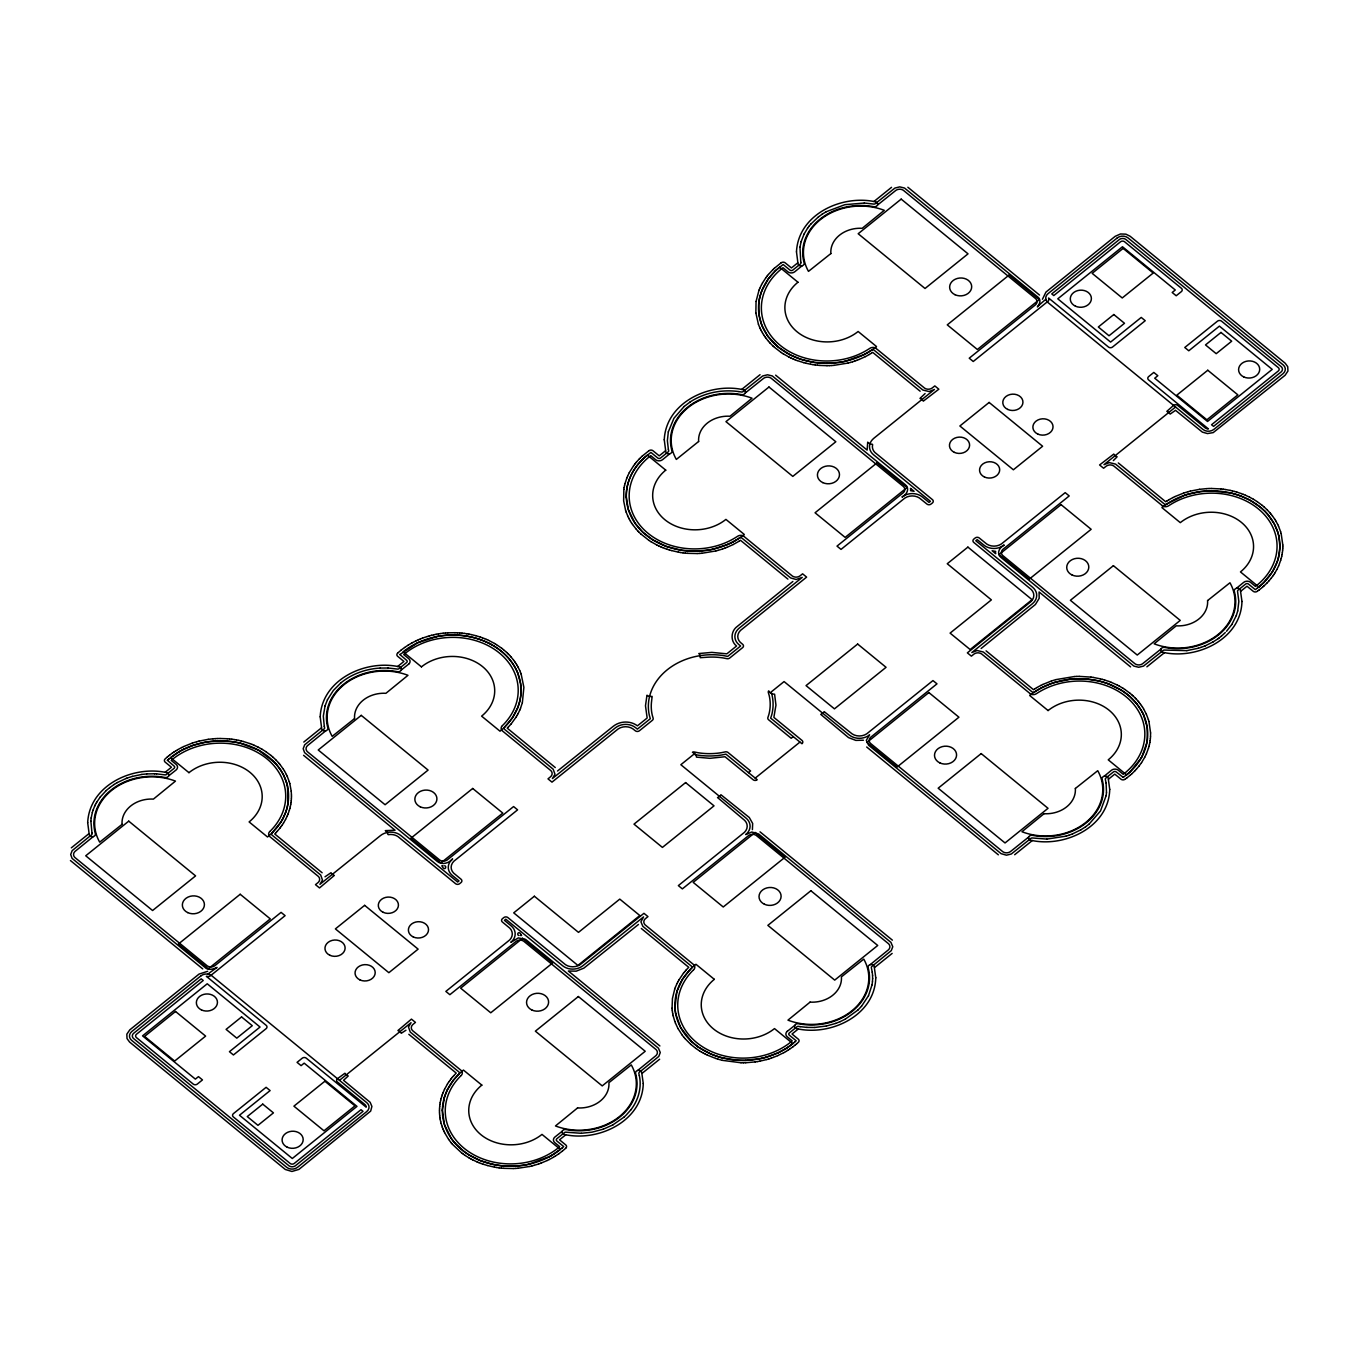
<?xml version="1.0" encoding="UTF-8"?>
<svg xmlns="http://www.w3.org/2000/svg" width="1356" height="1356" viewBox="0 0 1356 1356"><rect width="100%" height="100%" fill="white"/><g stroke="black" fill="none" stroke-linecap="round" stroke-linejoin="round"><path stroke-width="1.5" d="M872.637 978.54L872.569 975.371M872.637 978.557L872.467 981.727M291.387 798.803L291.455 796.989M439.48 1110.072L439.564 1108.242M442.361 1110.089L444.412 1097.292M1150.515 736.715L1150.583 732.969M1282.742 548.807L1282.81 546.976M90.869 821.126L91.971 832.974M90.869 821.109L91.174 817.956M1106.496 792.514L1106.089 782.988M291.252 800.735L291.387 798.904M439.564 1108.14L439.7 1106.327M520.874 694.831L520.619 683.797L517.721 673.034M758.716 303.524L758.953 314.558L761.852 325.338M1150.38 738.63L1150.515 736.817M1282.59 550.722L1282.742 548.909M1106.496 792.531L1106.123 795.684M872.467 981.727L872.027 984.897M288.15 802.481L287.455 785.955M291.015 802.65L291.235 800.837M439.717 1106.225L439.937 1104.411M520.874 694.865L519.992 700.34M623.845 489.414L623.641 500.839L625.574 510.297M756.055 301.507L755.851 312.931M758.716 303.507L759.58 298.015M1147.278 740.376L1147.244 727.494M1150.142 740.545L1150.363 738.732M1282.369 552.638L1282.59 550.824M799.972 247.165L800.769 262.2M91.174 817.939L92.344 812.43M799.972 247.148L801.125 241.656M288.15 802.498L287.048 807.956M290.709 804.566L290.998 802.752M439.937 1104.309L440.225 1102.496M623.862 489.313L624.15 487.499M756.072 301.405L759.021 290.184M1146.99 742.207L1147.278 740.393M1149.837 742.461L1150.125 740.647M1282.064 554.553L1282.352 552.74M1106.123 795.701L1100.496 810.973L1089.139 824.058M872.01 984.914L868.501 995.711M290.337 806.464L290.692 804.667M440.259 1102.394L440.615 1100.58M624.167 487.397L624.523 485.601M910.469 490.635L914.08 491.313L910.486 488.363A5.288 4.288 -2.8 0 1 910.554 488.804L910.571 489.414M995.728 551.417L992.117 550.739L995.711 553.689A5.288 4.288 -2.8 0 1 995.66 553.248L995.643 552.638M1146.99 742.24L1142.04 756.479M1149.464 744.376L1149.82 742.563M1281.691 556.469L1282.047 554.655M668.322 431.903L667.372 440.632L668.355 449.328M668.322 431.903L673.932 418.275L684.153 406.478M1237.706 610.929L1238.842 601.437L1237.57 591.555A1.915 1.559 -2.8 0 1 1238.113 590.114L1245.672 584.012A1.915 1.559 -2.8 0 1 1248.384 583.995L1255.3 589.64L1257.182 588.284M289.879 808.362L290.32 806.566M519.992 700.374L517.806 707.544M522.382 702.561L523.874 687.339L521.162 674.135M440.632 1100.479L441.073 1098.699M624.54 485.499L624.98 483.702M759.597 297.998L761.784 290.811M1149.007 746.275L1149.447 744.478M1278.403 557.96L1279.928 546.96L1278.793 535.942M1281.234 558.35L1281.657 556.57M1237.706 610.946L1236.299 615.59M287.048 807.99L285.963 811.566M289.353 810.244L289.862 808.464M522.348 702.662L520.551 708.171M441.09 1098.597L441.598 1096.801M625.014 483.6L626.794 478.092M676.898 991.49L674.949 1007.983M1148.481 748.156L1148.99 746.359M1278.403 557.977L1277.301 561.553M1280.691 560.248L1281.2 558.452M92.344 812.43L93.072 810.108M325.067 705.866L323.321 716.121L324.287 726.409M801.125 241.639L804.108 234.029M325.067 705.849L327.44 699.764M289.32 810.346L288.065 813.973M441.632 1096.716L442.209 1094.936M444.412 1097.258L447.175 1090.207M674.712 989.134L672.44 998.508L672.067 1008.118M676.915 991.473L682.475 979.303L689.831 969.879M752.41 829.635L752.665 823.465L749.292 817.515L720.917 794.735A6.238 5.068 -2.8 0 1 717.494 797.498L744.698 820.414A11.509 9.339 -2.8 0 1 744.495 832.279L678.356 885.604L682.356 888.892L748.851 835.381A5.763 4.661 -2.8 0 1 756.156 835.347L888.638 943.827A5.763 4.661 -2.8 0 1 888.536 949.759L870.196 964.658M1148.447 748.258L1146.43 753.716M1280.657 560.333L1278.657 565.808M93.072 810.108L94.598 806.312M285.947 811.583L282.912 818.583M442.242 1094.834L442.887 1093.089M674.746 989.049L675.39 987.287M1277.301 561.587L1272.318 571.944M1236.282 615.607L1231.824 624.489M287.303 815.804L288.014 814.075M517.789 707.578L512.399 717.799L504.669 727.053M519.806 710.019L520.518 708.273M626.845 477.99L627.557 476.261M759.055 290.082L759.784 288.353M761.784 290.794L768.31 278.929M442.92 1092.987L444.48 1089.427M675.424 987.185L676.966 983.642M287.269 815.905L285.574 819.414M519.755 710.103L518.077 713.629M627.608 476.159L629.286 472.651M759.818 288.252L761.513 284.743M1146.396 753.8L1144.701 757.326M1278.606 565.893L1276.928 569.418M94.598 806.295L95.31 804.803M327.457 699.747L333.339 690.492L340.78 682.983M868.501 995.711L861.501 1006.305M444.514 1089.343L447.395 1084.122M447.175 1090.173L453.379 1080.24M677.017 983.541L677.881 981.846M168.703 775.852L176.212 769.886A4.865 3.949 -2.8 0 0 176.212 764.462L171.212 760.377L172.568 759.258A66.698 54.104 -2.8 0 1 264.522 756.953A66.698 54.104 -2.8 0 1 269.963 831.381M401.207 670.05L408.715 664.084M745.275 392.969L763.784 378.205A5.763 4.661 -2.8 0 1 771.072 378.154L903.554 486.651A5.763 4.661 -2.8 0 1 903.452 492.567L837.008 546.112L841.025 549.4L904.842 498.076A11.509 9.339 -2.8 0 1 919.436 498.008L926.962 504.093A2.881 2.339 -2.8 0 0 931.03 504.059L932.403 502.957A2.881 2.339 -2.8 0 0 932.453 499.652L874.891 452.446A11.509 9.339 -2.8 0 1 872.637 444.7L872.332 444.243A6.238 5.068 -2.8 0 1 867.704 442.175L867.128 450.073L775.632 375.154M877.502 205.061L895.994 190.281A5.763 4.661 -2.8 0 1 903.299 190.247L1035.781 298.744A5.763 4.661 -2.8 0 1 1035.679 304.659L969.235 358.204L973.235 361.493L1047.968 301.32A2.881 2.339 -2.8 0 0 1048.764 299.1L1048.595 298.015L1108.479 347.051A2.881 2.339 -2.8 0 0 1112.547 347.034L1145.227 320.711L1141.227 317.423L1110.598 342.085L1057.782 298.829L1122.48 246.741L1175.279 289.998L1172.194 292.489L1176.194 295.761L1181.364 291.608A2.881 2.339 -2.8 0 0 1181.415 288.303L1124.599 241.775A2.881 2.339 -2.8 0 0 1120.531 241.792L1053.782 295.557L1051.764 293.913L1119.564 239.351A4.797 3.882 -2.8 0 1 1125.649 239.317L1281.403 366.849A4.797 3.882 -2.8 0 1 1281.318 371.781L1213.552 426.377L1211.552 424.75L1278.301 370.985A2.881 2.339 -2.8 0 0 1278.352 367.679L1221.536 321.152A2.881 2.339 -2.8 0 0 1217.468 321.169L1184.771 347.492L1188.788 350.78L1219.4 326.118L1272.216 369.374L1207.535 421.462L1154.719 378.205L1157.821 375.714L1153.803 372.425L1148.651 376.595A2.881 2.339 -2.8 0 0 1148.583 379.9L1208.416 428.92A4.797 3.882 -2.8 0 1 1205.399 428.055L1177.635 405.359A2.881 2.339 -2.8 0 0 1173.567 405.376L1166.804 411.393A6.238 5.068 -2.8 0 1 1170.126 414.105L1175.516 410.326L1202.382 432.123L1207.45 433.564L1213.196 432.615L1285.098 375.273L1287.929 371.069L1287.742 366.696L1285.217 363.239L1130.124 236.249L1125.887 234.164L1120.497 233.978L1115.191 236.317L1045.934 292.099L1042.442 299.252M562.248 1131.209L554.74 1137.176A4.865 3.949 -2.8 0 0 554.74 1142.6L559.723 1146.684L558.384 1147.803A66.698 54.104 -2.8 0 1 466.43 1150.091A66.698 54.104 -2.8 0 1 460.989 1075.681M794.735 1025.424L787.243 1031.374M1028.712 837.008L1010.22 851.771A5.763 4.661 -2.8 0 1 1002.915 851.805L870.433 743.325A5.763 4.661 -2.8 0 1 870.535 737.393L936.979 683.848L932.962 680.576L866.738 733.833A11.509 9.339 -2.8 0 1 852.144 733.901L824.143 711.612A6.238 5.068 -2.8 0 1 820.719 714.375L848.534 737.613L855.822 740.393L863.433 740.223M1160.922 649.1L1142.43 663.864A5.763 4.661 -2.8 0 1 1135.142 663.898L1002.643 555.418A5.763 4.661 -2.8 0 1 1002.745 549.485L1069.206 495.94L1065.189 492.652L1001.372 543.976A11.509 9.339 -2.8 0 1 986.761 544.061L979.252 537.976A2.881 2.339 -2.8 0 0 975.184 537.993L973.811 539.095A2.881 2.339 -2.8 0 0 973.744 542.4L1031.323 589.606A11.509 9.339 -2.8 0 1 1031.102 601.471L967.37 652.863L971.388 656.151L974.218 653.897A5.763 4.661 -2.8 0 1 981.524 653.863L1030.052 693.56M95.327 804.803L96.09 803.328M804.108 234.012L807.566 228.249M282.896 818.6L280.98 821.956M285.523 819.516L283.557 822.939M629.337 472.549L633.591 465.718M517.094 715.392L518.026 713.714M761.564 284.641L762.479 282.963M677.915 981.744L678.847 980.066M1141.108 758.174L1142.023 756.495M1144.65 757.411L1141.582 762.564M1276.877 569.503L1274.911 572.927M96.107 803.328L96.92 801.871M762.53 282.879L765.818 277.811M516.06 717.138L517.043 715.493M678.898 979.981L683.424 973.252M1141.091 758.207L1129.802 772.157M96.937 801.871L100.293 796.972M280.963 821.973L272.166 832.838M282.455 824.651L283.506 823.024M516.009 717.239L511.212 723.833M447.446 1084.02L448.497 1082.41M1272.301 571.961L1263.521 582.843M1273.793 574.639L1274.843 573.029M1231.807 624.506L1226.519 631.269M281.268 826.346L282.387 824.753M448.565 1082.308L449.684 1080.715M1141.515 762.648L1139.159 765.903M1272.623 576.334L1273.742 574.741M807.566 228.232L809.091 226.181M280.014 828.008L281.201 826.431M765.869 277.726L767.055 276.149M768.327 278.912L774.903 271.319M633.659 465.633L634.845 464.074M449.751 1080.63L450.921 1079.054M1271.369 577.995L1272.555 576.419M630.659 1110.089C638.252 1100.547 641.93 1087.682 639.337 1075.63M100.31 796.955L106.243 790.548M809.091 226.164L810.735 224.181M630.642 1110.106L625.997 1115.293M279.946 828.092L277.336 831.211M767.123 276.065L768.377 274.539M634.913 463.972L636.15 462.447M638.54 463.701C630.777 472.905 625.964 484.821 626.286 496.957M450.989 1078.969L452.243 1077.427M453.396 1080.224L458.955 1074.037A1.915 1.559 -2.8 0 0 458.887 1071.935L410.275 1032.069L408.478 1027.017L411.054 1022.678L339.475 1080.325M683.492 973.167L684.729 971.642M1271.301 578.08L1268.691 581.216M1139.091 765.987L1136.464 769.123M768.445 274.454L772.683 269.878M636.218 462.362L638.964 459.294M638.557 463.667L644.185 457.803M511.144 723.918L508.398 726.969M452.311 1077.342L453.616 1075.833M684.814 971.557L686.119 970.048M810.752 224.164L818.465 216.858M861.484 1006.305L857.856 1010.101M275.895 832.77L277.268 831.296M453.684 1075.766L456.226 1073.105L408.817 1034.289M686.187 969.964L688.729 967.303L641.32 928.487M1267.25 582.758L1268.606 581.283M1135.023 770.666L1136.396 769.208M167.398 760.326L174.144 766.123A1.915 1.559 -2.8 0 1 174.11 768.327L166.534 774.429A1.915 1.559 -2.8 0 1 164.754 774.852L156.533 773.869M639.049 459.209L640.456 457.786M275.827 832.855L274.726 833.957L322.135 872.772M508.314 727.053L507.229 728.155L555.265 767.547M689.865 969.845L691.458 968.252A1.915 1.559 -2.8 0 0 691.39 966.133L642.846 926.334L640.93 921.826L643.558 916.893L582.978 965.658A14.391 11.679 -2.8 0 1 562.638 965.76L505.805 919.232L504.432 920.351L511.127 925.826A14.391 11.679 -2.8 0 1 510.822 942.335L518.331 937.911L525.552 939.352L658.423 1048.171L660.27 1052.527L658.779 1056.443L639.422 1072.223A1.915 1.559 -2.8 0 0 638.879 1073.681L639.337 1075.63M1267.165 582.843L1264.182 585.758M1134.955 770.75L1131.972 773.666M1225.299 632.557L1221.366 636.15M772.767 269.793L774.242 268.403M774.937 271.302L776.412 269.895M397.732 653.033L397.511 653.236A2.881 2.339 -2.8 0 0 397.579 656.253L403.919 661.44L397.613 666.525M399.901 654.541L406.647 660.338A1.915 1.559 -2.8 0 1 406.614 662.542L399.037 668.627A1.915 1.559 -2.8 0 1 397.24 669.067L388.053 668.016M640.54 457.701L642.015 456.311M272.149 832.872L271.997 833.008A1.915 1.559 -2.8 0 0 272.064 835.126L320.677 874.993L322.474 880.044L319.914 884.349L380.46 835.601A14.391 11.679 -2.8 0 1 400.817 835.499L457.633 882.027L459.006 880.908L452.328 875.451A14.391 11.679 -2.8 0 1 452.616 858.924C448.989 863.23 442.039 865.298 437.327 861.484L304.591 752.614L303.185 748.732L304.676 744.817L324.033 729.036A1.915 1.559 -2.8 0 0 324.576 727.579L324.287 726.426M504.652 727.07L504.483 727.223A1.915 1.559 -2.8 0 0 504.551 729.325L553.163 769.191L554.977 774.242L552.417 778.547L615.37 727.867A14.391 11.679 -2.8 0 1 635.727 727.765L637.388 729.121L650.321 718.714L649.388 715.544A62.393 50.596 -2.8 0 1 723.782 655.643L727.68 656.423L740.613 645.998L738.935 644.642A14.391 11.679 -2.8 0 1 739.24 628.116L802.227 577.385L796.108 579.487L790.65 577.944L741.969 538.146A1.915 1.559 -2.8 0 0 739.376 538.061L735.528 540.468M565.723 1148.227L565.961 1147.99A2.881 2.339 -2.8 0 0 565.859 1145.006L559.536 1139.82L565.842 1134.735M1263.504 582.86L1258.86 586.962M625.336 1115.92L624.031 1117.107M857.84 1010.118L845.28 1019.153M106.26 790.531L109.683 787.65M166.839 757.394L164.991 759.072A2.881 2.339 -2.8 0 0 165.093 762.055L171.415 767.242L165.11 772.31M167.415 760.309L168.958 758.953M774.327 268.319L781.022 262.911M776.429 269.878L783.141 264.505L790.04 270.149A1.915 1.559 -2.8 0 0 792.751 270.132L800.328 264.047A1.915 1.559 -2.8 0 0 800.871 262.589L800.769 262.2M397.817 652.948L401.02 650.202M399.918 654.507L417.614 642.778L436.7 636.591M642.1 456.226L648.812 450.836M644.202 457.786L650.914 452.412L657.813 458.057A1.915 1.559 -2.8 0 0 660.525 458.04L668.101 451.955A1.915 1.559 -2.8 0 0 668.644 450.497L668.355 449.345M561.994 1148.108L563.706 1146.583L556.808 1140.938A1.915 1.559 -2.8 0 1 556.841 1138.735L564.418 1132.633A1.915 1.559 -2.8 0 1 566.198 1132.209L581.283 1133.294M565.638 1148.312L562.435 1151.058M1262.572 587.182L1264.097 585.826M794.497 1042.306L796.192 1040.781L789.294 1035.137A1.915 1.559 -2.8 0 1 789.345 1032.933L796.921 1026.831A1.915 1.559 -2.8 0 1 798.701 1026.407L800.125 1026.645M796.599 1043.866L798.464 1042.188A2.881 2.339 -2.8 0 0 798.362 1039.205L792.04 1034.018L798.345 1028.95M1129.785 772.174L1123.277 777.412M1130.362 775.09L1131.887 773.734M624.031 1117.124L612.793 1124.955M684.17 406.478L689.967 402.105M166.941 757.326L168.517 756.004M168.975 758.936L179.331 751.597M561.977 1148.125L551.621 1155.465M1262.487 587.267L1259.182 589.928M794.48 1042.323L787.768 1047.391M794.938 1045.256L796.514 1043.934M1130.26 775.174L1126.955 777.836M340.78 682.983C351.814 673.83 365.967 668.898 380.189 668.067M1221.349 636.167L1219.23 637.845M1089.139 824.075L1085.546 826.821M71.309 847.856L88.954 833.652M797.735 262.861L791.429 267.946L785.09 262.759A2.881 2.339 -2.8 0 0 781.412 262.657L781.124 262.844M873.908 201.536L891.536 187.331M303.795 742.054L321.44 727.85M665.525 450.768L659.219 455.853L652.88 450.667A2.881 2.339 -2.8 0 0 649.202 450.565L649.049 450.667M741.681 389.443L760.038 374.697M1175.567 407.02L1103.987 464.667L1109.344 462.599L1115.564 464.108L1164.245 503.924A1.915 1.559 -2.8 0 0 1166.838 503.991L1184.686 495.245M748.529 772.632L750.597 770.971L728.003 752.478A2.881 2.339 -2.8 0 0 725.29 751.868L721.494 752.665A59.511 48.257 -2.8 0 1 698.289 752.783L694.509 752.021A2.881 2.339 -2.8 0 0 692.424 752.258L692.696 752.461A6.238 5.068 -2.8 0 1 696.459 757.123L709.934 758.326L725.019 756.733L753.156 779.768A2.881 2.339 -2.8 0 0 757.224 779.751L725.935 754.139L722.002 754.953A62.393 50.596 -2.8 0 1 697.679 755.072L693.78 754.292L680.848 764.716L746.02 818.075A14.391 11.679 -2.8 0 1 745.732 834.601L751.766 832.008L758.614 833.974L890.926 942.369L892.773 946.742L891.265 950.641L871.908 966.438A1.915 1.559 -2.8 0 0 871.383 967.879L872.247 972.184M793.26 736.613L791.192 738.274L768.615 719.782A2.881 2.339 -2.8 0 1 767.886 717.561L768.886 714.493A59.511 48.257 -2.8 0 0 769.225 695.645L768.344 692.577A2.881 2.339 -2.8 0 1 768.632 690.882L768.903 691.102A6.238 5.068 -2.8 0 0 774.598 694.204L775.954 705.154L773.869 717.392L802.006 740.427A2.881 2.339 -2.8 0 1 801.955 743.732L770.666 718.121L771.717 714.934A62.393 50.596 -2.8 0 0 772.056 695.17L771.14 692.001L784.073 681.576L849.246 734.952A14.391 11.679 -2.8 0 0 869.603 734.85L866.298 740.342L868.721 745.308L1001.084 853.653L1006.457 855.195L1011.288 854.009L1030.882 838.415A1.915 1.559 -2.8 0 1 1032.662 837.991L1046.764 839.093M755.224 778.107L799.955 742.088M1207.603 600.555L1229.96 582.775A56.155 45.545 -2.8 0 1 1217.993 634.54A56.155 45.545 -2.8 0 1 1154.142 643.829L1176.228 625.828A28.73 23.306 -2.8 0 0 1207.569 600.555M1236.384 588.335L1243.672 582.368A4.865 3.949 -2.8 0 1 1250.402 582.216L1255.453 586.419L1256.842 585.334A66.698 54.104 -2.8 0 0 1260.436 510.687A66.698 54.104 -2.8 0 0 1168.838 505.652A4.932 4 -2.8 0 1 1162.194 505.737M641.998 1073.41L659.643 1059.206M1146.888 666.83L1164.533 652.626M1240.689 591.284L1246.995 586.216L1253.334 591.385A2.881 2.339 -2.8 0 0 1257.012 591.487L1257.3 591.301M1044.001 813.736L1021.932 831.736A56.155 45.545 -2.8 0 0 1085.766 822.448A56.155 45.545 -2.8 0 0 1097.733 770.7L1075.376 788.463M874.501 967.608L892.146 953.404M1014.661 854.738L1032.306 840.534M1108.479 779.192L1114.768 774.123L1121.107 779.293A2.881 2.339 -2.8 0 0 1124.785 779.395L1125.09 779.208M168.602 755.936L170.246 754.648M401.105 650.134L404.512 647.558M1257.198 588.267L1258.843 586.979A69.58 56.444 -2.8 0 0 1260.266 507.11L1249.876 500.144L1240.011 495.703M562.35 1151.125L558.926 1153.702M793.209 1046.612L794.836 1045.323M818.482 216.858L822.177 214.197M109.7 787.633L114.158 784.48M1219.23 637.845L1217.756 638.913M170.331 754.58L172.026 753.36M1257.402 591.233L1259.08 589.996M1125.175 779.141L1126.87 777.903M793.107 1046.679L789.599 1049.171M1217.756 638.93L1213.095 641.913M1085.529 826.838L1080.885 829.821M172.11 753.292L173.856 752.088M404.613 647.49L408.224 645.1M558.841 1153.77L555.231 1156.159M1123.26 777.429L1116.174 771.903A1.915 1.559 -2.8 0 0 1113.462 771.92L1105.886 778.022A1.915 1.559 -2.8 0 0 1105.343 779.463L1106.089 782.988M822.194 214.18L826.143 211.773M689.967 402.088C704.239 392.681 722.07 389.206 738.918 391.596M173.941 752.038L175.721 750.885M871.349 353.272L872.722 352.391L920.131 391.206M739.139 541.18L740.512 540.298L787.904 579.114M1167.075 500.889L1165.702 501.754L1118.293 462.938M1034.848 688.797L1033.475 689.662L986.083 650.846M1036.611 690.611L1034.611 691.899A1.915 1.559 -2.8 0 1 1032.018 691.831L983.337 652.016L977.134 650.524L971.811 652.558L1032.34 603.793A14.391 11.679 -2.8 0 0 1032.645 587.267L975.812 540.739L977.184 539.637L983.88 545.112A14.391 11.679 -2.8 0 0 1004.22 545.01C999.491 546.909 996.118 553.892 1000.965 557.435L1133.904 666.101L1138.667 667.271L1143.498 666.101L1163.109 650.507A1.915 1.559 -2.8 0 1 1164.889 650.083L1186.805 650.626M785.971 1048.544L787.751 1047.408M787.717 1050.375L789.497 1049.222M114.175 784.463L117.345 782.565M175.822 750.834L177.653 749.732M867.755 352.56L871.586 350.153A1.915 1.559 -2.8 0 1 874.179 350.238L922.86 390.036L929.08 391.545L934.437 389.477L873.857 438.259A14.391 11.679 -2.8 0 0 873.569 454.785L930.402 501.313L929.013 502.432L922.334 496.957A14.391 11.679 -2.8 0 0 901.977 497.059C906.639 495.126 910.181 488.296 905.266 484.651L772.293 375.951L767.53 374.781L762.716 375.968L743.105 391.545A1.915 1.559 -2.8 0 1 741.325 391.986L738.918 391.596M869.433 354.425L871.264 353.323M408.326 645.032L412.105 642.829M739.037 541.247L733.24 544.502M1167.177 500.822L1168.991 499.72M1034.95 688.729L1036.781 687.628M1036.628 690.594L1042.272 687.424M553.299 1157.329L555.129 1156.227M785.938 1048.561L778.327 1052.697M785.802 1051.527L787.616 1050.425M1213.095 641.913L1205.501 645.676M1080.868 829.821L1072.41 833.957M867.721 352.577L863.925 354.628M869.332 354.492L865.45 356.594M177.755 749.665L181.619 747.58M179.348 751.58L183.145 749.529M733.647 541.536L735.511 540.485M1169.092 499.669L1172.974 497.567M1036.882 687.577L1040.747 685.475M549.722 1156.515L551.587 1155.465M553.197 1157.38L549.333 1159.482M783.836 1052.629L785.7 1051.595M826.143 211.773L844.856 204.688L864.331 203.027M117.362 782.548L125.905 778.547M612.776 1124.955L603.25 1129.192M845.263 1019.153L840.195 1021.627M412.224 642.778L416.173 640.778M731.715 542.536L733.613 541.536M549.705 1156.532L528.959 1164.211M783.734 1052.697L777.683 1055.629M863.908 354.645L845.093 361.323M865.348 356.645L859.196 359.425M181.738 747.512L183.67 746.58M183.179 749.512L193.332 745.258M731.681 542.553L727.731 544.4M733.138 544.553L726.986 547.332M1173.076 497.516L1175.025 496.567M1040.866 685.424L1042.798 684.475M1042.306 687.424L1050.358 683.899M547.282 1160.482L549.214 1159.533M416.275 640.727L418.258 639.829M183.789 746.512L192.23 743.122M1175.127 496.516L1183.568 493.109M1042.917 684.424L1051.358 681.017M778.31 1052.714L765.835 1057.324M547.163 1160.533L540.908 1163.16M840.178 1021.644L835.754 1023.39M418.377 639.778L420.377 638.93M727.714 544.417L712.866 549.231M777.581 1055.68L773.412 1057.358M1204.62 646.049L1205.501 645.693M1204.603 646.049L1201.026 647.371M1072.393 833.957L1068.816 835.296M857.043 360.255L859.077 359.476M420.496 638.896L422.547 638.1M724.816 548.163L726.867 547.383M125.922 778.53L126.803 778.208M126.82 778.191L132.295 776.412M854.856 361.035L856.924 360.306M422.648 638.066L426.937 636.608M722.629 548.943L724.714 548.214M1050.392 683.899L1052.459 683.153M771.225 1058.138L773.293 1057.409M538.722 1163.94L540.79 1163.194M835.737 1023.39L826.431 1026M603.234 1129.192L592.013 1132.158L581.3 1133.294M1201.009 647.388L1198.263 648.253M1068.799 835.296L1066.053 836.16M802.057 265.81L794.752 271.776A4.865 3.949 -2.8 0 1 788.039 271.929L782.988 267.725L781.581 268.81A66.698 54.104 -2.8 0 0 778.005 343.458A66.698 54.104 -2.8 0 0 869.603 348.492A4.932 4 -2.8 0 1 876.23 348.424M852.636 361.764L854.738 361.069M669.83 453.718L662.542 459.684A4.865 3.949 -2.8 0 1 655.812 459.837L650.761 455.633L649.371 456.735A66.698 54.104 -2.8 0 0 645.778 531.366A66.698 54.104 -2.8 0 0 737.376 536.417A4.932 4 -2.8 0 1 744.003 536.332M722.511 548.994L718.172 550.333M192.349 743.088L196.688 741.732M193.366 745.258L206.434 741.986L220.028 740.817M325.762 730.799L307.422 745.698A5.763 4.661 -2.8 0 0 307.304 751.631L439.802 860.111A5.763 4.661 -2.8 0 0 447.09 860.077L513.585 806.566L517.585 809.854L453.853 861.246A11.509 9.339 -2.8 0 0 453.65 873.095L461.074 879.247A2.881 2.339 -2.8 0 1 461.023 882.553L459.65 883.671A2.881 2.339 -2.8 0 1 455.565 883.688L397.918 836.55A11.509 9.339 -2.8 0 0 388.409 834.652L387.85 834.398A6.238 5.068 -2.8 0 0 385.324 830.635L395.054 830.228L303.575 755.309M93.259 836.601L74.919 851.5A5.763 4.661 -2.8 0 0 74.817 857.433L207.298 965.913A5.763 4.661 -2.8 0 0 214.604 965.879L281.082 912.368L285.099 915.656L210.366 975.828A2.881 2.339 -2.8 0 1 207.638 976.456L206.349 976.32L266.183 1025.339A2.881 2.339 -2.8 0 1 266.132 1028.645L233.435 1054.968L229.435 1051.68L260.047 1027.034L207.231 983.778L142.549 1035.865L195.366 1079.122L198.468 1076.63L202.468 1079.901L197.315 1084.071A2.881 2.339 -2.8 0 1 193.247 1084.088L136.414 1037.56A2.881 2.339 -2.8 0 1 136.481 1034.255L203.231 980.49L201.213 978.846L133.464 1033.442A4.797 3.882 -2.8 0 0 133.38 1038.391L289.133 1165.923A4.797 3.882 -2.8 0 0 295.218 1165.889L363.001 1111.327L361.001 1109.683L294.252 1163.448A2.881 2.339 -2.8 0 1 290.184 1163.465L233.351 1116.937A2.881 2.339 -2.8 0 1 233.418 1113.632L266.098 1087.309L270.115 1090.58L239.487 1115.242L292.303 1158.499L356.984 1106.394L304.168 1063.155L301.083 1065.647L297.066 1062.358L302.219 1058.205A2.881 2.339 -2.8 0 1 306.303 1058.188L366.171 1107.174A4.797 3.882 -2.8 0 0 365.137 1104.716L337.407 1081.986A2.881 2.339 -2.8 0 1 337.474 1078.681L344.933 1073.24A6.238 5.068 -2.8 0 0 348.255 1075.969L343.543 1080.308L370.154 1102.309L371.9 1106.428L370.68 1111.089L298.913 1169.414L291.93 1171.465L285.302 1169.482L129.549 1042.001L127.023 1038.543L126.837 1034.17L129.769 1029.882L199.027 974.1L207.688 971.286M1183.686 493.075L1188.025 491.736M1184.703 495.245L1186.805 494.567M1051.476 680.983L1055.815 679.644M1052.493 683.153L1054.595 682.475M1104.157 776.242L1111.445 770.276A4.865 3.949 -2.8 0 1 1118.175 770.14L1123.226 774.327L1124.632 773.242A66.698 54.104 -2.8 0 0 1128.209 698.594A66.698 54.104 -2.8 0 0 1036.611 693.56A4.932 4 -2.8 0 1 1029.984 693.645M637.693 1070.46L656.033 1055.561A5.763 4.661 -2.8 0 0 656.135 1049.629L523.653 941.149A5.763 4.661 -2.8 0 0 516.348 941.183L449.87 994.694L445.853 991.405L509.585 940.013A11.509 9.339 -2.8 0 0 509.805 928.165L502.364 922.012A2.881 2.339 -2.8 0 1 502.432 918.707L503.805 917.588A2.881 2.339 -2.8 0 1 507.873 917.571L565.537 964.709A11.509 9.339 -2.8 0 0 580.131 964.641L643.947 913.317L647.965 916.605L645.168 918.876A5.763 4.661 -2.8 0 0 645.066 924.809L693.458 964.472A4.865 3.949 -2.8 0 1 693.764 969.676M769.005 1058.867L771.106 1058.172M538.603 1163.973L534.264 1165.312M850.398 362.425L852.517 361.798M427.055 636.574L429.191 635.947M1186.839 494.55L1200.026 491.635L1211.366 490.821M1054.629 682.458L1070.07 679.254M766.767 1059.528L768.886 1058.9M1198.246 648.253L1186.822 650.626M1066.036 836.16L1046.781 839.093M132.312 776.412L141.838 774.429M848.127 363.018L850.28 362.459M715.917 550.926L718.053 550.366M429.31 635.913L431.445 635.337M196.806 741.715L198.959 741.139M1188.161 491.703L1190.297 491.126M1055.934 679.61L1074.41 676.542M765.801 1057.341L761.462 1058.426M766.649 1059.561L759.902 1061.138M531.993 1165.923L534.145 1165.346M848.009 363.052L834.16 365.34M715.782 550.96L701.95 553.265M431.564 635.32L433.734 634.794M1190.415 491.092L1199.552 489.33M199.078 741.105L208.214 739.342M529.704 1166.465L531.874 1165.957M845.059 361.323L840.635 362.188M712.849 549.231L708.425 550.095M433.869 634.778L436.039 634.32M761.428 1058.426L745.698 1060.392M528.925 1164.228L524.518 1165.075M529.586 1166.482L518.026 1168.245M826.414 1026L814.77 1027.458M436.174 634.303L438.378 633.896M436.734 636.574C454.294 633.201 473.058 635.303 489.109 643.354M757.58 1061.562L759.784 1061.172M840.618 362.188L827.058 363.34M708.391 550.095L694.831 551.248L681.288 550.231M438.496 633.879L440.7 633.54M755.241 1061.918L757.462 1061.578M524.484 1165.092L517.738 1165.923M141.855 774.429L146.719 773.92M1199.687 489.313L1206.62 488.635M440.836 633.523L443.056 633.252M208.332 739.325L212.909 738.817M444.666 865.755C447.277 866.179 444.666 872.094 441.87 865.755A5.288 4.288 -2.8 0 0 442.395 865.806L443.158 865.823M518.789 935.504C516.195 935.064 518.755 929.199 521.585 935.504A5.288 4.288 -2.8 0 0 521.043 935.454L520.297 935.437M755.123 1061.934L745.8 1062.731M443.175 633.235L445.412 633.015M1070.104 679.254L1085.97 678.966L1099.292 681.051M831.804 365.527L834.042 365.357M699.577 553.434L701.815 553.265M445.548 632.998L447.785 632.845M213.045 738.8L215.282 738.647M517.721 1165.923L501.856 1165.804M515.67 1168.414L517.907 1168.262M146.736 773.92L154.567 773.784M380.205 668.067L388.036 668.016M829.431 365.628L831.669 365.527M1206.755 488.618L1208.993 488.516M697.204 553.536L699.459 553.434M447.904 632.828L454.887 632.71M1074.528 676.525L1076.783 676.441M215.401 738.63L217.655 738.528M513.297 1168.533L515.551 1168.431M814.753 1027.458L806.939 1027.39M827.058 365.679L829.313 365.628M1209.128 488.516L1211.366 488.482M697.086 553.536L687.746 553.333M1076.901 676.424L1079.156 676.39M217.774 738.528L220.028 738.495M745.664 1060.392L736.613 1060.206M743.427 1062.782L745.664 1062.731M513.178 1168.533L503.839 1168.33M827.024 363.34L813.498 362.323M826.94 365.679L819.973 365.425M1211.501 488.482L1220.807 488.923M1211.4 490.821L1231.519 493.143M1079.274 676.39L1090.936 677.102M220.147 738.495L227.113 738.732M220.062 740.817L233.571 741.834M741.054 1062.748L743.308 1062.782M455.006 632.71L457.26 632.794M740.935 1062.748L722.443 1060.358M154.584 773.784L156.516 773.869M864.348 203.027L873.535 204.061A1.915 1.559 -2.8 0 0 875.332 203.637L894.926 188.06L899.757 186.874L904.52 188.043L1037.459 296.727C1046.171 302.846 1027.356 314.778 1045.849 299.286M457.379 632.794L459.616 632.93M806.922 1027.39L800.142 1026.645M817.617 365.222L819.838 365.425M685.39 553.129L687.628 553.333M459.735 632.947L461.972 633.133M227.232 738.732L229.469 738.935M736.579 1060.206L721.121 1057.561M501.483 1168.126L503.703 1168.313M815.278 364.95L817.499 365.205M1220.942 488.94L1223.146 489.194M683.051 552.858L685.272 553.112M462.091 633.15L464.311 633.405M229.588 738.952L231.808 739.206M501.822 1165.787L492.957 1164.397M499.144 1167.855L501.364 1168.109M812.956 364.628L815.159 364.934M1223.282 489.211L1225.485 489.533M680.729 552.536L682.932 552.841M1091.055 677.119L1093.258 677.441M464.43 633.422L466.634 633.744M231.927 739.223L234.13 739.529M496.821 1167.516L499.025 1167.838M813.481 362.323L800.515 359.171L790.48 355.001M810.634 364.222L812.82 364.594M1225.604 489.55L1230.078 490.38M681.254 550.231L666.22 546.366L652.694 539.79M678.424 552.129L680.61 552.519M1093.377 677.458L1100.123 678.797M466.752 633.76L468.939 634.133M234.249 739.562L236.436 739.935M233.605 741.851L240.165 743.156M494.516 1167.126L496.703 1167.499M810.515 364.205L806.074 363.255M925.08 393.562L919.961 398.427A6.238 5.068 -2.8 0 1 923.3 401.156L938.827 389.206L934.826 385.918L931.996 388.155A5.763 4.661 -2.8 0 1 924.69 388.206L876.145 348.492M1113.344 460.582L1117.141 456.786A6.238 5.068 -2.8 0 1 1113.801 454.057L1099.597 464.955L1103.598 468.244L1106.445 465.989A5.763 4.661 -2.8 0 1 1113.734 465.955L1162.278 505.652M678.305 552.112L671.61 550.587M792.87 581.47L737.223 626.472C730.816 630.93 730.206 641.219 736.562 646.015L726.85 653.829L711.815 652.389L698.832 653.541A6.238 5.068 -2.8 0 1 700.188 657.694L705.747 657.321A59.511 48.257 -2.8 0 1 723.172 657.931L726.952 658.677A2.881 2.339 -2.8 0 0 729.681 658.05L742.613 647.643A2.881 2.339 -2.8 0 0 742.681 644.337L740.257 642.286A11.509 9.339 -2.8 0 1 740.478 630.438L806.617 577.114L802.599 573.825L799.769 576.063A5.763 4.661 -2.8 0 1 792.463 576.114L743.935 536.4M981.134 648.49L1035.408 604.505L1039.171 598.352L1039.086 591.996L1130.565 666.898M469.057 634.15L471.227 634.591M236.571 739.952L238.741 740.393M207.892 974.083C227.045 959.607 211.367 974.337 204.841 967.286L72.088 858.399L70.682 854.517L72.173 850.619L91.53 834.821A1.915 1.559 -2.8 0 0 92.072 833.381L91.971 832.991M494.381 1167.109L487.702 1165.584M1230.197 490.397L1232.35 490.889M471.346 634.608L475.753 635.676M238.859 740.41L240.995 740.901M492.923 1164.397L480.261 1160.567L468.786 1154.787M803.837 362.679L805.956 363.222M1232.468 490.923L1234.604 491.465M1231.553 493.143L1239.994 495.703M1100.258 678.831L1102.377 679.373M1099.326 681.051L1107.767 683.61M241.131 740.935L243.249 741.478M240.198 743.156L258.504 750.139M722.324 1060.324L717.985 1059.155M803.718 362.645L797.26 360.594M1234.723 491.499L1236.825 492.109M669.389 549.96L671.491 550.553M1102.496 679.407L1104.598 680.017M475.871 635.71L480.16 637.015M243.368 741.512L249.826 743.563M718.985 1056.951L721.087 1057.544M487.584 1165.55L483.295 1164.245M1236.926 492.143L1241.164 493.55M1104.716 680.051L1108.954 681.458M667.203 549.265L669.271 549.926M716.883 1056.273L718.951 1056.934M715.782 1058.46L717.866 1059.121M665.033 548.502L667.084 549.231M480.278 637.049L482.329 637.761M716.849 1056.273L710.747 1053.934M715.663 1058.409L707.34 1055.104M481.126 1163.499L483.177 1164.211M1241.282 493.601L1243.299 494.364M795.125 359.781L797.142 360.56M1109.072 681.509L1111.072 682.271M1107.801 683.627L1121.293 690.17M662.915 547.705L664.932 548.468M482.431 637.812L484.448 638.574M249.945 743.596L251.945 744.376M478.99 1162.685L481.007 1163.465M1243.418 494.415L1245.401 495.228M793.04 358.916L795.023 359.747M1111.191 682.322L1117.242 685.034M660.813 546.824L662.796 547.655M484.567 638.625L486.55 639.439M252.063 744.41L254.047 745.241M476.905 1161.821L478.888 1162.634M1245.503 495.279L1249.469 497.127M790.972 358.001L792.921 358.865M658.762 545.909L660.711 546.79M486.651 639.49L488.601 640.371M254.148 745.292L258.115 747.139M710.73 1053.934L699.527 1047.849M476.787 1161.77L472.837 1159.922M788.955 357.018L790.87 357.95M656.745 544.926L658.66 545.858M488.702 640.422L494.516 643.456M705.323 1054.12L707.239 1055.053M1249.571 497.177L1253.368 499.245M790.446 355.001L778.175 347.051L768.462 336.983M788.853 356.967L783.175 353.763M1117.361 685.085L1119.225 686.068M656.643 544.875L650.948 541.671M489.126 643.371L490.991 644.337M258.216 747.19L262.03 749.258M703.357 1053.087L705.222 1054.07M470.854 1158.888L472.719 1159.872M1119.327 686.119L1123.039 688.289M491.025 644.354C502.686 650.66 512.738 660.575 517.704 673M258.521 750.156L274.81 762.631M701.425 1052.002L703.255 1053.036M468.922 1157.804L470.752 1158.838M1253.469 499.296L1257.097 501.567M494.618 643.524L496.415 644.592M262.132 749.309L265.742 751.58M699.543 1050.866L701.323 1051.951M468.82 1157.753L465.21 1155.482M781.344 352.577L783.073 353.713M1123.141 688.356L1124.87 689.475M1121.31 690.187L1124.768 692.509M652.677 539.773L642.88 532.281L635.1 523.314M649.117 540.485L650.863 541.62M496.499 644.659L501.771 648.304M699.442 1050.815L695.916 1048.459M468.769 1154.77L463.65 1151.227M1257.182 501.635L1262.3 505.415M781.242 352.526L774.513 347.356M1124.972 689.543L1130.073 693.323M649.015 540.434L640.727 533.857M697.815 1046.663L699.493 1047.832M265.844 751.648L270.946 755.428M463.413 1154.244L465.108 1155.414M1124.785 692.526L1126.429 693.73M760.004 831.821L892.384 940.149M697.781 1046.646L691.475 1041.476M695.831 1048.391L690.882 1044.459M461.684 1152.973L463.328 1154.176M1126.446 693.747L1129.599 696.323M501.856 648.371L503.449 649.626M463.616 1151.21L454.802 1142.955M461.599 1152.888L452.463 1144.345M907.859 187.247L1039.527 295.066M1258.86 586.979L1240.469 571.927A43.189 35.036 -2.8 0 0 1241.35 522.348A43.189 35.036 -2.8 0 0 1180.296 522.653L1161.923 507.602A69.58 56.444 -2.8 0 1 1260.266 507.11L1264.775 511.178M866.687 747.003L998.355 854.822M659.88 1045.951L568.384 971.032L576.215 971.167L583.826 968.167L638.456 924.453M202.739 968.913L70.427 860.535M1262.385 505.483L1263.911 506.788M1130.158 693.391L1131.701 694.696M503.534 649.694L506.635 652.422M271.031 755.495L272.573 756.801M1263.995 506.856L1266.996 509.67M772.937 345.95L774.429 347.289M1131.785 694.764L1133.26 696.12M1129.616 696.357L1136.548 703.527M690.797 1044.391L684.966 1038.56M272.658 756.868L275.641 759.665M772.852 345.865L769.988 342.983M1133.345 696.187L1134.769 697.577M639.218 532.4L640.642 533.772M506.72 652.49L508.144 653.88M691.441 1041.459L680.661 1027.594M1267.08 509.737L1269.826 512.704M1264.792 511.212L1266.165 512.619M1134.853 697.645L1136.226 699.069M637.761 530.891L639.134 532.315M508.229 653.948L509.602 655.372M275.726 759.75L278.489 762.699M1266.182 512.653L1267.487 514.11M1136.294 699.154L1137.616 700.611M768.598 341.458L769.903 342.915M636.388 529.365L637.693 530.823M509.67 655.457L510.975 656.914M274.827 762.648L276.149 764.106M1269.894 512.788L1271.148 514.28M1267.504 514.127L1274.148 523.653L1277.827 532.332M1137.684 700.696L1138.938 702.188M768.53 341.373L766.021 338.271M636.303 529.281L632.608 524.535M511.059 656.999L513.568 660.101M683.644 1036.984L684.899 1038.476M278.556 762.784L279.811 764.275M276.166 764.123L280.845 770.361M453.531 1141.43L454.785 1142.922M451.141 1142.769L452.395 1144.261M1271.216 514.365L1272.403 515.89M1139.006 702.272L1140.193 703.798M1136.565 703.544L1141.922 711.561M682.39 1035.374L683.577 1036.899M279.878 764.36L283.37 769.208M453.514 1141.413L451.192 1138.311M451.073 1142.684L448.7 1139.515M1272.47 515.975L1274.725 519.195M1140.26 703.883L1141.379 705.442M767.327 335.407L768.445 336.966M764.835 336.627L765.954 338.186M513.619 660.186L514.755 661.745M682.322 1035.289L678.034 1028.611M1141.447 705.527L1142.498 707.12M767.31 335.39L761.869 325.355M763.699 334.949L764.767 336.542M635.083 523.297L628.387 509.737L626.286 496.974M631.489 522.857L632.54 524.45M514.805 661.83L515.873 663.406M451.175 1138.294L444.48 1124.717L442.361 1110.123M448.633 1139.43L444.615 1132.65M1274.776 519.297L1275.776 520.907M1142.566 707.205L1143.566 708.815M762.648 333.237L763.648 334.864M630.438 521.145L631.421 522.772M515.924 663.508L516.924 665.118M283.438 769.293L284.438 770.92M280.861 770.378L283.675 775.361M1275.827 520.992L1277.674 524.399M1143.617 708.917L1146.295 714.104M761.665 331.508L762.597 333.152M629.455 519.416L630.37 521.06M516.975 665.203L517.907 666.847M284.489 771.005L286.319 774.412M1141.938 711.595L1142.803 713.256M760.75 329.745L761.614 331.423M628.54 517.653L629.404 519.331M517.958 666.949L519.67 670.406M680.644 1027.577L675.627 1013.525M677.983 1028.526L675.508 1023.255M1277.725 524.501L1278.522 526.196M1142.803 713.273L1143.6 714.968M759.919 327.966L760.699 329.661M627.692 515.873L628.489 517.568M286.37 774.513L287.167 776.191M283.675 775.378L286.472 782.327M443.785 1130.87L444.582 1132.548M1278.555 526.281L1280.606 531.671M1146.345 714.188L1148.379 719.578M1143.617 714.985L1147.244 727.477M759.869 327.864L758.445 324.321M627.659 515.772L626.235 512.229M519.704 670.491L520.433 672.203M443.005 1129.056L443.734 1130.768M287.218 776.293L289.252 781.683M674.813 1021.424L675.474 1023.17M520.467 672.305L521.128 674.034M442.31 1127.226L442.971 1128.955M758.411 324.237L755.868 313.033M625.608 510.381L626.201 512.144M674.78 1021.339L673.186 1015.847M441.7 1125.378L442.276 1127.124M1280.623 531.772L1281.149 533.535M1277.827 532.349L1278.793 535.925M1148.413 719.68L1148.922 721.443M557.502 771.022L613.37 726.223C620.116 720.867 630.54 720.578 637.439 725.833L647.151 718.019L645.49 705.798L646.965 695.221A6.238 5.068 -2.8 0 0 652.134 696.408L651.626 700.916A59.511 48.257 -2.8 0 0 652.236 715.07L653.117 718.138A2.881 2.339 -2.8 0 1 652.321 720.358L639.405 730.765A2.881 2.339 -2.8 0 1 635.32 730.782L632.828 728.816A11.509 9.339 -2.8 0 0 618.217 728.884L551.994 782.141L547.994 778.869L550.773 776.581A5.763 4.661 -2.8 0 0 550.892 770.649L502.5 730.986A4.865 3.949 -2.8 0 1 502.195 725.782M441.158 1123.514L441.666 1125.277M405.953 1030.238L401.24 1033.289A6.238 5.068 -2.8 0 0 397.918 1030.56L411.444 1019.119L415.461 1022.39L412.665 1024.678A5.763 4.661 -2.8 0 0 412.563 1030.611L460.955 1070.274A4.865 3.949 -2.8 0 1 461.26 1075.477M324.999 876.807L331.034 872.705A6.238 5.068 -2.8 0 0 334.356 875.417L319.507 887.943L315.49 884.654L318.287 882.383A5.763 4.661 -2.8 0 0 318.389 876.451L269.997 836.788A4.865 3.949 -2.8 0 1 269.691 831.584M289.286 781.768L289.794 783.548M286.472 782.361L287.438 785.921M1281.166 533.637L1282.81 544.959M1148.956 721.545L1150.583 732.867M440.683 1121.632L441.124 1123.412M289.828 783.632L291.218 791.124M672.796 1013.949L673.169 1015.746M440.293 1119.751L440.666 1121.531M675.627 1013.491L674.949 1008.017M672.474 1012.051L672.779 1013.847M439.971 1117.852L440.276 1119.649M872.247 972.201L872.569 975.354M672.237 1010.135L672.457 1011.949M439.734 1115.937L439.954 1117.751M672.067 1008.22L672.22 1010.034M439.581 1114.022L439.734 1115.835M291.218 791.226L291.455 794.955M439.497 1112.09L439.564 1113.92M1282.81 545.061L1282.81 546.875M439.48 1110.174L439.497 1111.988M291.455 795.057L291.472 796.887M1075.342 788.463A28.73 23.306 -2.8 0 1 1044.001 813.702M502.466 725.579A66.698 54.104 -2.8 0 0 497.025 651.168A66.698 54.104 -2.8 0 0 405.071 653.456L403.715 654.575L408.715 658.66A4.865 3.949 -2.8 0 1 408.749 664.118M693.492 969.879A66.698 54.104 -2.8 0 0 698.916 1044.306A66.698 54.104 -2.8 0 0 790.87 1042.018L792.226 1040.883L787.243 1036.798A4.865 3.949 -2.8 0 1 787.192 1031.34M87.682 822.634L89.259 834.804A3.119 2.526 -2.8 0 0 92.971 836.669A3.119 2.526 -2.8 0 0 95.344 833.618A56.884 46.138 -2.8 0 1 165.025 777.496A3.119 2.526 -2.8 0 0 168.788 775.598A3.119 2.526 -2.8 0 0 166.517 772.581C133.21 765.14 89.445 785.09 87.682 822.634M320.186 716.832L321.745 729.003A3.119 2.526 -2.8 0 0 325.457 730.884A3.119 2.526 -2.8 0 0 327.847 727.816A56.884 46.138 -2.8 0 1 397.511 671.712A3.119 2.526 -2.8 0 0 401.291 669.813A3.119 2.526 -2.8 0 0 399.02 666.779C365.764 659.287 321.914 679.339 320.186 716.799M643.269 1083.58C642.269 1121.531 597.945 1142.074 564.418 1134.48A3.119 2.526 -2.8 0 1 562.147 1131.446A3.119 2.526 -2.8 0 1 565.927 1129.548A56.884 46.138 -2.8 0 0 635.608 1073.443A3.119 2.526 -2.8 0 1 637.981 1070.392A3.119 2.526 -2.8 0 1 641.693 1072.257L643.269 1083.58M664.254 439.751L665.83 451.921A3.119 2.526 -2.8 0 0 669.542 453.802A3.119 2.526 -2.8 0 0 671.915 450.734A56.884 46.138 -2.8 0 1 741.596 394.63A3.119 2.526 -2.8 0 0 745.359 392.731A3.119 2.526 -2.8 0 0 743.105 389.697C709.798 382.239 666.016 402.224 664.254 439.751M796.481 251.843L798.04 264.013A3.119 2.526 -2.8 0 0 801.752 265.895A3.119 2.526 -2.8 0 0 804.125 262.827A56.884 46.138 -2.8 0 1 873.806 206.722A3.119 2.526 -2.8 0 0 877.586 204.824A3.119 2.526 -2.8 0 0 875.315 201.79C841.991 194.366 798.26 214.265 796.481 251.843M875.773 977.795C874.806 1015.678 830.397 1036.306 796.921 1028.679A3.119 2.526 -2.8 0 1 794.65 1025.661A3.119 2.526 -2.8 0 1 798.43 1023.746A56.884 46.138 -2.8 0 0 868.111 967.642A3.119 2.526 -2.8 0 1 870.484 964.591A3.119 2.526 -2.8 0 1 874.196 966.455L875.773 977.795M1109.733 789.378C1108.784 827.262 1064.409 847.856 1030.899 840.279A3.119 2.526 -2.8 0 1 1028.628 837.245A3.119 2.526 -2.8 0 1 1032.408 835.33A56.884 46.138 -2.8 0 0 1102.089 779.225A3.119 2.526 -2.8 0 1 1104.462 776.174A3.119 2.526 -2.8 0 1 1108.174 778.039L1109.733 789.378M1241.96 601.471C1241.028 639.303 1196.636 659.948 1163.109 652.355A3.119 2.526 -2.8 0 1 1160.838 649.338A3.119 2.526 -2.8 0 1 1164.618 647.422A56.884 46.138 -2.8 0 0 1234.299 591.318A3.119 2.526 -2.8 0 1 1236.672 588.267A3.119 2.526 -2.8 0 1 1240.384 590.131L1241.96 601.471M122.04 824.38L99.683 842.161A56.155 45.545 -2.8 0 1 111.65 790.395A56.155 45.545 -2.8 0 1 175.483 781.107L153.414 799.108A28.73 23.306 -2.8 0 0 122.074 824.38M830.821 253.589L808.481 271.37A56.155 45.545 -2.8 0 1 820.448 219.604A56.155 45.545 -2.8 0 1 884.282 210.316L862.196 228.316A28.73 23.306 -2.8 0 0 830.872 253.589M128.735 821.143L85.733 855.789L152.584 910.52L195.586 875.891L128.735 821.143M901.181 199.112L858.179 233.741L925.029 288.489L968.031 253.843L901.181 199.112M354.543 718.578L332.186 736.359A56.155 45.545 -2.8 0 1 344.153 684.594A56.155 45.545 -2.8 0 1 407.986 675.305L385.918 693.306A28.73 23.306 -2.8 0 0 354.577 718.578M698.611 441.497L676.339 459.43A56.155 45.545 -2.8 0 1 688.221 407.512A56.155 45.545 -2.8 0 1 752.055 398.223L729.986 416.241A28.73 23.306 -2.8 0 0 698.645 441.497M361.238 715.358L318.236 749.987L385.087 804.735L428.089 770.089L361.238 715.358M768.971 387.019L725.952 421.648L792.802 476.397L835.821 441.751L768.971 387.019M240.198 894.265L178.263 944.132L208.349 968.76L270.285 918.893L240.198 894.265M1009.203 274.98L947.268 324.864L977.354 349.492L1039.289 299.608L1009.203 274.98M200.942 975.828L131.769 1031.526A7.678 6.221 -2.8 0 0 131.617 1040.323L286.709 1167.33A7.678 6.221 -2.8 0 0 297.574 1167.279L366.73 1111.581A7.678 6.221 -2.8 0 0 366.883 1102.767L211.79 975.778A7.678 6.221 -2.8 0 0 200.942 975.828M1117.208 237.961L1048.035 293.659A7.678 6.221 -2.8 0 0 1047.883 302.473L1202.992 429.462A7.678 6.221 -2.8 0 0 1213.84 429.411L1282.996 373.714A7.678 6.221 -2.8 0 0 1283.149 364.9L1128.056 237.91A7.678 6.221 -2.8 0 0 1117.208 237.961M175.534 1011.474L144.583 1036.408L174.653 1061.053L205.62 1036.103L175.534 1011.474M1123.124 248.402L1092.156 273.336L1122.243 297.964L1153.21 273.031L1123.124 248.402M472.702 788.463L410.766 838.33L440.853 862.975L502.788 813.091L472.702 788.463M876.993 462.888L815.058 512.771L845.144 537.4L907.062 487.533L876.993 462.888M364.645 905.35L335.39 928.894L388.867 972.693L418.123 949.132L364.645 905.35M989.134 402.444L959.878 425.987L1013.373 469.786L1042.611 446.243L989.134 402.444M241.571 1016.932L226.096 1029.39L236.791 1038.154L252.267 1025.695L241.571 1016.932M1113.801 314.524L1098.326 326.999L1109.022 335.763L1124.497 323.287L1113.801 314.524M262.742 1104.123L247.267 1116.581L257.962 1125.344L273.437 1112.869L262.742 1104.123M1220.993 332.44L1205.501 344.916L1216.196 353.679L1231.689 341.204L1220.993 332.44M534.366 896.231L513.721 912.859L577.91 965.421L639.829 915.537L619.777 899.113L578.487 932.369L534.366 896.231M967.896 547.112L947.251 563.74L991.372 599.877L950.098 633.116L970.15 649.541L1032.085 599.674L967.896 547.112M685.611 782.582L633.998 824.143L662.423 847.415L714.019 805.854L685.611 782.582M857.653 644.049L806.04 685.611L834.449 708.866L886.061 667.305L857.653 644.049M324.881 1081.224L293.913 1106.157L323.999 1130.802L354.967 1105.869L324.881 1081.224M1207.772 370.239L1176.805 395.172L1206.891 419.801L1237.859 394.867L1207.772 370.239M522.602 938.284L460.667 988.168L490.753 1012.796L552.689 962.93L522.602 938.284M1061.07 504.652L999.135 554.536L1029.221 579.165L1091.156 529.298L1061.07 504.652M755.089 832.499L693.17 882.366L723.24 906.995L785.175 857.128L755.089 832.499M928.86 692.56L866.925 742.444L897.011 767.072L958.929 717.205L928.86 692.56M578.368 996.524L535.366 1031.17L602.217 1085.902L645.219 1051.273L578.368 996.524M1113.395 565.672L1070.392 600.301L1137.243 655.05L1180.245 620.404L1113.395 565.672M810.871 890.739L767.852 925.368L834.703 980.117L877.722 945.471L810.871 890.739M981.185 753.58L938.166 788.209L1005.033 842.957L1048.035 808.312L981.185 753.58M577.537 1107.954L555.468 1125.955A56.155 45.545 -2.8 0 0 619.302 1116.666A56.155 45.545 -2.8 0 0 631.269 1064.901L608.912 1082.681A28.73 23.306 -2.8 0 1 577.537 1107.92M810.04 1002.152L787.955 1020.153A56.155 45.545 -2.8 0 0 851.788 1010.864A56.155 45.545 -2.8 0 0 863.772 959.116L841.415 976.879A28.73 23.306 -2.8 0 1 810.04 1002.118M797.955 282.234L779.581 267.183A69.58 56.444 -2.8 0 0 778.158 347.034A69.58 56.444 -2.8 0 0 876.518 346.543L858.128 331.491A43.189 35.036 -2.8 0 1 797.074 331.796A43.189 35.036 -2.8 0 1 797.955 282.234M1048.086 710.561L1029.696 695.509A69.58 56.444 -2.8 0 1 1128.056 695.018A69.58 56.444 -2.8 0 1 1126.633 774.886L1108.242 759.835A43.189 35.036 -2.8 0 0 1109.123 710.256A43.189 35.036 -2.8 0 0 1048.086 710.561M665.745 470.142L647.354 455.091A69.58 56.444 -2.8 0 0 645.931 534.942A69.58 56.444 -2.8 0 0 744.291 534.467L725.918 519.399A43.189 35.036 -2.8 0 1 664.864 519.704A43.189 35.036 -2.8 0 1 665.745 470.142M421.445 666.864L403.071 651.812A69.58 56.444 -2.8 0 1 501.432 651.321A69.58 56.444 -2.8 0 1 500.008 731.189L481.617 716.138A43.189 35.036 -2.8 0 0 482.499 666.559A43.189 35.036 -2.8 0 0 421.445 666.864M714.324 979.337L695.95 964.285A69.58 56.444 -2.8 0 0 694.526 1044.137A69.58 56.444 -2.8 0 0 792.887 1043.645L774.496 1028.594A43.189 35.036 -2.8 0 1 713.442 1028.899A43.189 35.036 -2.8 0 1 714.324 979.337M188.959 772.666L170.568 757.614A69.58 56.444 -2.8 0 1 268.929 757.123A69.58 56.444 -2.8 0 1 267.505 836.991L249.114 821.922A43.189 35.036 -2.8 0 0 249.996 772.361A43.189 35.036 -2.8 0 0 188.959 772.666M481.838 1085.122L463.447 1070.07A69.58 56.444 -2.8 0 0 462.023 1149.939A69.58 56.444 -2.8 0 0 560.384 1149.447L541.993 1134.396A43.189 35.036 -2.8 0 1 480.939 1134.701A43.189 35.036 -2.8 0 1 481.838 1085.122M1007.711 409.427A10.085 8.17 -2.8 0 0 1022.949 402.274A10.085 8.17 -2.8 0 0 1007.966 395.257A10.085 8.17 -2.8 0 0 1007.711 409.427M1037.798 434.073A10.085 8.17 -2.8 0 0 1053.036 426.903A10.085 8.17 -2.8 0 0 1038.052 419.902A10.085 8.17 -2.8 0 0 1037.798 434.073M954.387 452.379A10.085 8.17 -2.8 0 0 969.608 445.226A10.085 8.17 -2.8 0 0 954.624 438.208A10.085 8.17 -2.8 0 0 954.387 452.379M984.456 477.007A10.085 8.17 -2.8 0 0 999.694 469.854A10.085 8.17 -2.8 0 0 984.71 462.854A10.085 8.17 -2.8 0 0 984.456 477.007M383.223 912.334A10.085 8.17 -2.8 0 0 398.444 905.181A10.085 8.17 -2.8 0 0 383.477 898.164A10.085 8.17 -2.8 0 0 383.223 912.334M413.292 936.962A10.085 8.17 -2.8 0 0 428.53 929.809A10.085 8.17 -2.8 0 0 413.546 922.809A10.085 8.17 -2.8 0 0 413.292 936.962M329.881 955.285A10.085 8.17 -2.8 0 0 345.119 948.115A10.085 8.17 -2.8 0 0 330.135 941.115A10.085 8.17 -2.8 0 0 329.881 955.285M359.967 979.913A10.085 8.17 -2.8 0 0 375.205 972.76A10.085 8.17 -2.8 0 0 360.221 965.743A10.085 8.17 -2.8 0 0 359.967 979.913M939.894 762.92A11.034 8.95 -2.8 0 0 956.573 755.072A11.034 8.95 -2.8 0 0 940.166 747.393A11.034 8.95 -2.8 0 0 939.894 762.92M1072.104 575.012A11.034 8.95 -2.8 0 0 1088.8 567.164A11.034 8.95 -2.8 0 0 1072.393 559.486A11.034 8.95 -2.8 0 0 1072.104 575.012M822.787 482.617A11.034 8.95 -2.8 0 0 839.483 474.786A11.034 8.95 -2.8 0 0 823.075 467.108A11.034 8.95 -2.8 0 0 822.787 482.617M955.014 294.71A11.034 8.95 -2.8 0 0 971.693 286.879A11.034 8.95 -2.8 0 0 955.285 279.2A11.034 8.95 -2.8 0 0 955.014 294.71M764.411 904.232A11.034 8.95 -2.8 0 0 781.107 896.384A11.034 8.95 -2.8 0 0 764.682 888.705A11.034 8.95 -2.8 0 0 764.411 904.232M531.908 1010.017A11.034 8.95 -2.8 0 0 548.604 1002.186A11.034 8.95 -2.8 0 0 532.196 994.507A11.034 8.95 -2.8 0 0 531.908 1010.017M420.224 806.803A11.034 8.95 -2.8 0 0 436.92 798.972A11.034 8.95 -2.8 0 0 420.496 791.294A11.034 8.95 -2.8 0 0 420.224 806.803M187.721 912.605A11.034 8.95 -2.8 0 0 204.417 904.757A11.034 8.95 -2.8 0 0 188.009 897.096A11.034 8.95 -2.8 0 0 187.721 912.605M1075.444 306.168A10.56 8.56 -2.8 0 0 1091.394 298.676A10.56 8.56 -2.8 0 0 1075.698 291.32A10.56 8.56 -2.8 0 0 1075.444 306.168M1243.757 376.934A10.56 8.56 -2.8 0 0 1259.707 369.425A10.56 8.56 -2.8 0 0 1244.011 362.086A10.56 8.56 -2.8 0 0 1243.757 376.934M201.502 1009.949A10.56 8.56 -2.8 0 0 217.452 1002.457A10.56 8.56 -2.8 0 0 201.756 995.118A10.56 8.56 -2.8 0 0 201.502 1009.949M287.235 1147.21A10.56 8.56 -2.8 0 0 303.185 1139.718A10.56 8.56 -2.8 0 0 287.489 1132.379A10.56 8.56 -2.8 0 0 287.235 1147.21"/></g></svg>
